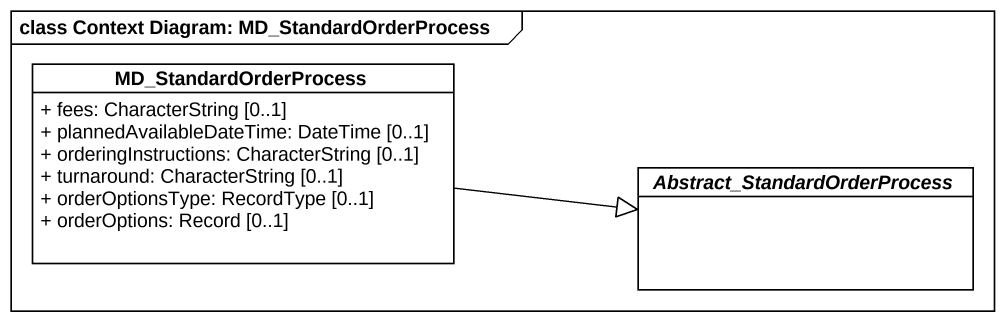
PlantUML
@startuml
mainframe class Context Diagram: MD_StandardOrderProcess
hide circle
hide empty members
skinparam classAttributeIconSize 0
class MD_StandardOrderProcess #FFFFFF {
  + fees: CharacterString [0..1]
  + plannedAvailableDateTime: DateTime [0..1]
  + orderingInstructions: CharacterString [0..1]
  + turnaround: CharacterString [0..1]
  + orderOptionsType: RecordType [0..1]
  + orderOptions: Record [0..1]
}
abstract class "Abstract_StandardOrderProcess" as Abstract_ #FFFFFF
MD_StandardOrderProcess -right-|> Abstract_
@enduml
